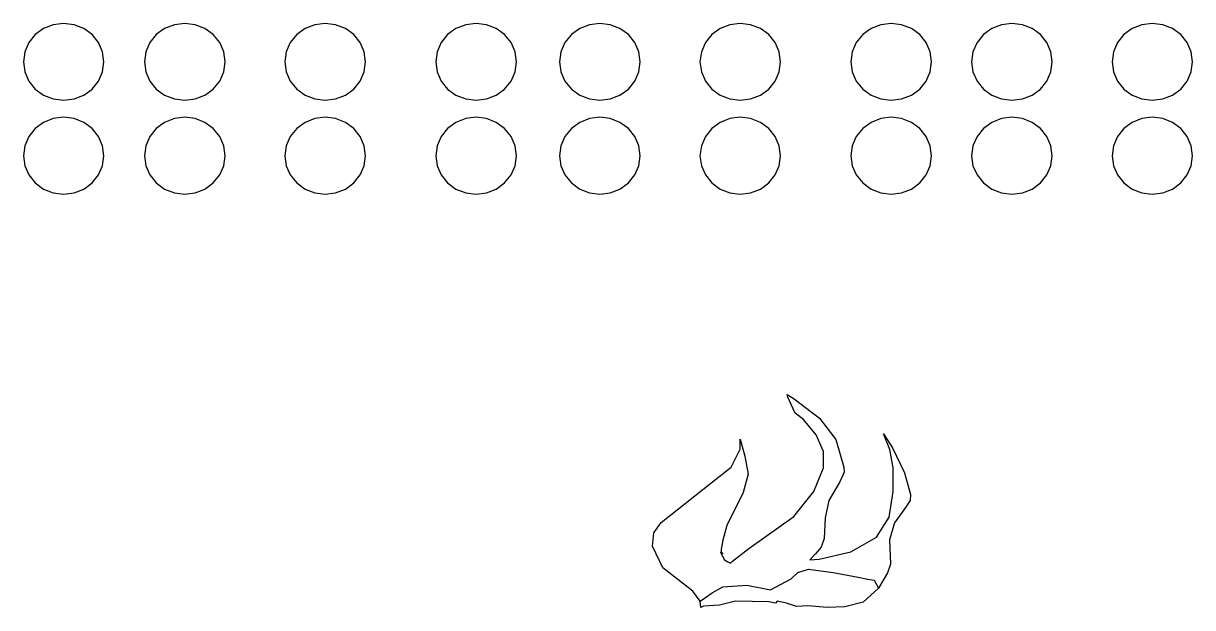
# Model space of a CAD drawing. Header units: inches. Extents: x 710 to 5347, y 114 to 2471.
# Drawn here: x 944.1 to 1161.6, y 368.6 to 477.2 of the extents above; entities that cross this region are included whole.
import ezdxf

# ---------------------------------------------------------------- set-up
doc = ezdxf.new("R2010")
doc.units = ezdxf.units.IN
doc.header["$MEASUREMENT"] = 0
doc.layers.add('Edges', color=7, linetype='Continuous')

# ---------------------------------------------------------------- blocks, each defined once
blk = doc.blocks.new('fire alarm fr')
at = {"layer": 'Edges'}
for p, q in [((-2165.78, 663.53), (-2167.72, 663.29)), ((-2163.84, 663.29), (-2165.78, 663.53)), ((-2143.25, 663.53), (-2145.19, 663.29)), ((-2141.31, 663.29), (-2143.25, 663.53)), ((-2117.14, 663.53), (-2119.08, 663.29)), ((-2115.2, 663.29), (-2117.14, 663.53)), ((-2089.06, 663.53), (-2091, 663.29)), ((-2087.12, 663.29), (-2089.06, 663.53)), ((-2066.05, 663.53), (-2067.99, 663.29)), ((-2064.11, 663.29), (-2066.05, 663.53)), ((-2039.94, 663.53), (-2041.88, 663.29)), ((-2038, 663.29), (-2039.94, 663.53)), ((-2011.86, 663.53), (-2013.8, 663.29)), ((-2009.92, 663.29), (-2011.86, 663.53)), ((-1989.41, 663.53), (-1991.35, 663.29)), ((-1987.47, 663.29), (-1989.41, 663.53)), ((-1963.3, 663.53), (-1965.24, 663.29)), ((-1961.36, 663.29), (-1963.3, 663.53)), ((-2171.08, 661.44), (-2172.27, 659.95)), ((-2169.53, 662.57), (-2171.08, 661.44)), ((-2167.72, 663.29), (-2169.53, 662.57)), ((-2162.03, 662.57), (-2163.84, 663.29)), ((-2160.48, 661.44), (-2162.03, 662.57)), ((-2159.29, 659.95), (-2160.48, 661.44)), ((-2148.55, 661.44), (-2149.74, 659.95)), ((-2147, 662.57), (-2148.55, 661.44)), ((-2145.19, 663.29), (-2147, 662.57)), ((-2139.51, 662.57), (-2141.31, 663.29)), ((-2137.95, 661.44), (-2139.51, 662.57)), ((-2136.76, 659.95), (-2137.95, 661.44)), ((-2122.43, 661.44), (-2123.63, 659.95)), ((-2120.88, 662.57), (-2122.43, 661.44)), ((-2119.08, 663.29), (-2120.88, 662.57)), ((-2113.39, 662.57), (-2115.2, 663.29)), ((-2111.84, 661.44), (-2113.39, 662.57)), ((-2110.65, 659.95), (-2111.84, 661.44)), ((-2094.36, 661.44), (-2095.55, 659.95)), ((-2092.81, 662.57), (-2094.36, 661.44)), ((-2091, 663.29), (-2092.81, 662.57)), ((-2085.31, 662.57), (-2087.12, 663.29)), ((-2083.76, 661.44), (-2085.31, 662.57)), ((-2082.57, 659.95), (-2083.76, 661.44)), ((-2071.35, 661.44), (-2072.54, 659.95)), ((-2069.8, 662.57), (-2071.35, 661.44)), ((-2067.99, 663.29), (-2069.8, 662.57)), ((-2062.31, 662.57), (-2064.11, 663.29)), ((-2060.75, 661.44), (-2062.31, 662.57)), ((-2059.56, 659.95), (-2060.75, 661.44)), ((-2045.23, 661.44), (-2046.43, 659.95)), ((-2043.68, 662.57), (-2045.23, 661.44)), ((-2041.88, 663.29), (-2043.68, 662.57)), ((-2036.19, 662.57), (-2038, 663.29)), ((-2034.64, 661.44), (-2036.19, 662.57)), ((-2033.45, 659.95), (-2034.64, 661.44)), ((-2017.16, 661.44), (-2018.35, 659.95)), ((-2015.61, 662.57), (-2017.16, 661.44)), ((-2013.8, 663.29), (-2015.61, 662.57)), ((-2008.11, 662.57), (-2009.92, 663.29)), ((-2006.56, 661.44), (-2008.11, 662.57)), ((-2005.37, 659.95), (-2006.56, 661.44)), ((-1994.71, 661.44), (-1995.9, 659.95)), ((-1993.16, 662.57), (-1994.71, 661.44)), ((-1991.35, 663.29), (-1993.16, 662.57)), ((-1985.67, 662.57), (-1987.47, 663.29)), ((-1984.11, 661.44), (-1985.67, 662.57)), ((-1982.92, 659.95), (-1984.11, 661.44)), ((-1968.59, 661.44), (-1969.79, 659.95)), ((-1967.04, 662.57), (-1968.59, 661.44)), ((-1965.24, 663.29), (-1967.04, 662.57)), ((-1959.55, 662.57), (-1961.36, 663.29)), ((-1958, 661.44), (-1959.55, 662.57)), ((-1956.81, 659.95), (-1958, 661.44)), ((-2172.27, 659.95), (-2173.02, 658.23)), ((-2158.54, 658.23), (-2159.29, 659.95)), ((-2149.74, 659.95), (-2150.49, 658.23)), ((-2136.01, 658.23), (-2136.76, 659.95)), ((-2123.63, 659.95), (-2124.37, 658.23)), ((-2109.9, 658.23), (-2110.65, 659.95)), ((-2095.55, 659.95), (-2096.3, 658.23)), ((-2081.82, 658.23), (-2082.57, 659.95)), ((-2072.54, 659.95), (-2073.29, 658.23)), ((-2058.81, 658.23), (-2059.56, 659.95)), ((-2046.43, 659.95), (-2047.17, 658.23)), ((-2032.7, 658.23), (-2033.45, 659.95)), ((-2018.35, 659.95), (-2019.1, 658.23)), ((-2004.62, 658.23), (-2005.37, 659.95)), ((-1995.9, 659.95), (-1996.65, 658.23)), ((-1982.17, 658.23), (-1982.92, 659.95)), ((-1969.79, 659.95), (-1970.53, 658.23)), ((-1956.06, 658.23), (-1956.81, 659.95)), ((-2173.02, 658.23), (-2173.28, 656.38)), ((-2158.29, 656.38), (-2158.54, 658.23)), ((-2150.49, 658.23), (-2150.75, 656.38)), ((-2135.76, 656.38), (-2136.01, 658.23)), ((-2124.37, 658.23), (-2124.63, 656.38)), ((-2109.64, 656.38), (-2109.9, 658.23)), ((-2096.3, 658.23), (-2096.56, 656.38)), ((-2081.57, 656.38), (-2081.82, 658.23)), ((-2073.29, 658.23), (-2073.55, 656.38)), ((-2058.56, 656.38), (-2058.81, 658.23)), ((-2047.17, 658.23), (-2047.43, 656.38)), ((-2032.44, 656.38), (-2032.7, 658.23)), ((-2019.1, 658.23), (-2019.36, 656.38)), ((-2004.37, 656.38), (-2004.62, 658.23)), ((-1996.65, 658.23), (-1996.91, 656.38)), ((-1981.92, 656.38), (-1982.17, 658.23)), ((-1970.53, 658.23), (-1970.79, 656.38)), ((-1955.8, 656.38), (-1956.06, 658.23)), ((-2173.28, 656.38), (-2173.02, 654.53)), ((-2158.54, 654.53), (-2158.29, 656.38)), ((-2150.75, 656.38), (-2150.49, 654.53)), ((-2136.01, 654.53), (-2135.76, 656.38)), ((-2124.63, 656.38), (-2124.37, 654.53)), ((-2109.9, 654.53), (-2109.64, 656.38)), ((-2096.56, 656.38), (-2096.3, 654.53)), ((-2081.82, 654.53), (-2081.57, 656.38)), ((-2073.55, 656.38), (-2073.29, 654.53)), ((-2058.81, 654.53), (-2058.56, 656.38)), ((-2047.43, 656.38), (-2047.17, 654.53)), ((-2032.7, 654.53), (-2032.44, 656.38)), ((-2019.36, 656.38), (-2019.1, 654.53)), ((-2004.62, 654.53), (-2004.37, 656.38)), ((-1996.91, 656.38), (-1996.65, 654.53)), ((-1982.17, 654.53), (-1981.92, 656.38)), ((-1970.79, 656.38), (-1970.53, 654.53)), ((-1956.06, 654.53), (-1955.8, 656.38)), ((-2173.02, 654.53), (-2172.27, 652.8)), ((-2172.27, 652.8), (-2171.08, 651.32)), ((-2160.48, 651.32), (-2159.29, 652.8)), ((-2159.29, 652.8), (-2158.54, 654.53)), ((-2150.49, 654.53), (-2149.74, 652.8)), ((-2149.74, 652.8), (-2148.55, 651.32)), ((-2137.95, 651.32), (-2136.76, 652.8)), ((-2136.76, 652.8), (-2136.01, 654.53)), ((-2124.37, 654.53), (-2123.63, 652.8)), ((-2123.63, 652.8), (-2122.43, 651.32)), ((-2111.84, 651.32), (-2110.65, 652.8)), ((-2110.65, 652.8), (-2109.9, 654.53)), ((-2096.3, 654.53), (-2095.55, 652.8)), ((-2095.55, 652.8), (-2094.36, 651.32)), ((-2083.76, 651.32), (-2082.57, 652.8)), ((-2082.57, 652.8), (-2081.82, 654.53)), ((-2073.29, 654.53), (-2072.54, 652.8)), ((-2072.54, 652.8), (-2071.35, 651.32)), ((-2060.75, 651.32), (-2059.56, 652.8)), ((-2059.56, 652.8), (-2058.81, 654.53)), ((-2047.17, 654.53), (-2046.43, 652.8)), ((-2046.43, 652.8), (-2045.23, 651.32)), ((-2034.64, 651.32), (-2033.45, 652.8)), ((-2033.45, 652.8), (-2032.7, 654.53)), ((-2019.1, 654.53), (-2018.35, 652.8)), ((-2018.35, 652.8), (-2017.16, 651.32)), ((-2006.56, 651.32), (-2005.37, 652.8)), ((-2005.37, 652.8), (-2004.62, 654.53)), ((-1996.65, 654.53), (-1995.9, 652.8)), ((-1995.9, 652.8), (-1994.71, 651.32)), ((-1984.11, 651.32), (-1982.92, 652.8)), ((-1982.92, 652.8), (-1982.17, 654.53)), ((-1970.53, 654.53), (-1969.79, 652.8)), ((-1969.79, 652.8), (-1968.59, 651.32)), ((-1958, 651.32), (-1956.81, 652.8)), ((-1956.81, 652.8), (-1956.06, 654.53)), ((-2171.08, 651.32), (-2169.53, 650.19)), ((-2162.03, 650.19), (-2160.48, 651.32)), ((-2148.55, 651.32), (-2147, 650.19)), ((-2139.51, 650.19), (-2137.95, 651.32)), ((-2122.43, 651.32), (-2120.88, 650.19)), ((-2113.39, 650.19), (-2111.84, 651.32)), ((-2094.36, 651.32), (-2092.81, 650.19)), ((-2085.31, 650.19), (-2083.76, 651.32)), ((-2071.35, 651.32), (-2069.8, 650.19)), ((-2062.31, 650.19), (-2060.75, 651.32)), ((-2045.23, 651.32), (-2043.68, 650.19)), ((-2036.19, 650.19), (-2034.64, 651.32)), ((-2017.16, 651.32), (-2015.61, 650.19)), ((-2008.11, 650.19), (-2006.56, 651.32)), ((-1994.71, 651.32), (-1993.16, 650.19)), ((-1985.67, 650.19), (-1984.11, 651.32)), ((-1968.59, 651.32), (-1967.04, 650.19)), ((-1959.55, 650.19), (-1958, 651.32)), ((-2169.53, 650.19), (-2167.72, 649.47)), ((-2167.72, 649.47), (-2165.78, 649.23)), ((-2165.78, 649.23), (-2163.84, 649.47)), ((-2163.84, 649.47), (-2162.03, 650.19)), ((-2147, 650.19), (-2145.19, 649.47)), ((-2145.19, 649.47), (-2143.25, 649.23)), ((-2143.25, 649.23), (-2141.31, 649.47)), ((-2141.31, 649.47), (-2139.51, 650.19)), ((-2120.88, 650.19), (-2119.08, 649.47)), ((-2119.08, 649.47), (-2117.14, 649.23)), ((-2117.14, 649.23), (-2115.2, 649.47)), ((-2115.2, 649.47), (-2113.39, 650.19)), ((-2092.81, 650.19), (-2091, 649.47)), ((-2091, 649.47), (-2089.06, 649.23)), ((-2089.06, 649.23), (-2087.12, 649.47)), ((-2087.12, 649.47), (-2085.31, 650.19)), ((-2069.8, 650.19), (-2067.99, 649.47)), ((-2067.99, 649.47), (-2066.05, 649.23)), ((-2066.05, 649.23), (-2064.11, 649.47)), ((-2064.11, 649.47), (-2062.31, 650.19)), ((-2043.68, 650.19), (-2041.88, 649.47)), ((-2041.88, 649.47), (-2039.94, 649.23)), ((-2039.94, 649.23), (-2038, 649.47)), ((-2038, 649.47), (-2036.19, 650.19)), ((-2015.61, 650.19), (-2013.8, 649.47)), ((-2013.8, 649.47), (-2011.86, 649.23)), ((-2011.86, 649.23), (-2009.92, 649.47)), ((-2009.92, 649.47), (-2008.11, 650.19)), ((-1993.16, 650.19), (-1991.35, 649.47)), ((-1991.35, 649.47), (-1989.41, 649.23)), ((-1989.41, 649.23), (-1987.47, 649.47)), ((-1987.47, 649.47), (-1985.67, 650.19)), ((-1967.04, 650.19), (-1965.24, 649.47)), ((-1965.24, 649.47), (-1963.3, 649.23)), ((-1963.3, 649.23), (-1961.36, 649.47)), ((-1961.36, 649.47), (-1959.55, 650.19)), ((-2165.78, 646.06), (-2167.72, 645.82)), ((-2163.84, 645.82), (-2165.78, 646.06)), ((-2143.25, 646.06), (-2145.19, 645.82)), ((-2141.31, 645.82), (-2143.25, 646.06)), ((-2117.14, 646.06), (-2119.08, 645.82)), ((-2115.2, 645.82), (-2117.14, 646.06)), ((-2089.06, 646.06), (-2091, 645.82)), ((-2087.12, 645.82), (-2089.06, 646.06)), ((-2066.05, 646.06), (-2067.99, 645.82)), ((-2064.11, 645.82), (-2066.05, 646.06)), ((-2039.94, 646.06), (-2041.88, 645.82)), ((-2038, 645.82), (-2039.94, 646.06)), ((-2011.86, 646.06), (-2013.8, 645.82)), ((-2009.92, 645.82), (-2011.86, 646.06)), ((-1989.41, 646.06), (-1991.35, 645.82)), ((-1987.47, 645.82), (-1989.41, 646.06)), ((-1963.3, 646.06), (-1965.24, 645.82)), ((-1961.36, 645.82), (-1963.3, 646.06)), ((-2171.08, 643.97), (-2172.27, 642.49)), ((-2169.53, 645.1), (-2171.08, 643.97)), ((-2167.72, 645.82), (-2169.53, 645.1)), ((-2162.03, 645.1), (-2163.84, 645.82)), ((-2160.48, 643.97), (-2162.03, 645.1)), ((-2159.29, 642.49), (-2160.48, 643.97)), ((-2148.55, 643.97), (-2149.74, 642.49)), ((-2147, 645.1), (-2148.55, 643.97)), ((-2145.19, 645.82), (-2147, 645.1)), ((-2139.51, 645.1), (-2141.31, 645.82)), ((-2137.95, 643.97), (-2139.51, 645.1)), ((-2136.76, 642.49), (-2137.95, 643.97)), ((-2122.43, 643.97), (-2123.63, 642.49)), ((-2120.88, 645.1), (-2122.43, 643.97)), ((-2119.08, 645.82), (-2120.88, 645.1)), ((-2113.39, 645.1), (-2115.2, 645.82)), ((-2111.84, 643.97), (-2113.39, 645.1)), ((-2110.65, 642.49), (-2111.84, 643.97)), ((-2094.36, 643.97), (-2095.55, 642.49)), ((-2092.81, 645.1), (-2094.36, 643.97)), ((-2091, 645.82), (-2092.81, 645.1)), ((-2085.31, 645.1), (-2087.12, 645.82)), ((-2083.76, 643.97), (-2085.31, 645.1)), ((-2082.57, 642.49), (-2083.76, 643.97)), ((-2071.35, 643.97), (-2072.54, 642.49)), ((-2069.8, 645.1), (-2071.35, 643.97)), ((-2067.99, 645.82), (-2069.8, 645.1)), ((-2062.31, 645.1), (-2064.11, 645.82)), ((-2060.75, 643.97), (-2062.31, 645.1)), ((-2059.56, 642.49), (-2060.75, 643.97)), ((-2045.23, 643.97), (-2046.43, 642.49)), ((-2043.68, 645.1), (-2045.23, 643.97)), ((-2041.88, 645.82), (-2043.68, 645.1)), ((-2036.19, 645.1), (-2038, 645.82)), ((-2034.64, 643.97), (-2036.19, 645.1)), ((-2033.45, 642.49), (-2034.64, 643.97)), ((-2017.16, 643.97), (-2018.35, 642.49)), ((-2015.61, 645.1), (-2017.16, 643.97)), ((-2013.8, 645.82), (-2015.61, 645.1)), ((-2008.11, 645.1), (-2009.92, 645.82)), ((-2006.56, 643.97), (-2008.11, 645.1)), ((-2005.37, 642.49), (-2006.56, 643.97)), ((-1994.71, 643.97), (-1995.9, 642.49)), ((-1993.16, 645.1), (-1994.71, 643.97)), ((-1991.35, 645.82), (-1993.16, 645.1)), ((-1985.67, 645.1), (-1987.47, 645.82)), ((-1984.11, 643.97), (-1985.67, 645.1)), ((-1982.92, 642.49), (-1984.11, 643.97)), ((-1968.59, 643.97), (-1969.79, 642.49)), ((-1967.04, 645.1), (-1968.59, 643.97)), ((-1965.24, 645.82), (-1967.04, 645.1)), ((-1959.55, 645.1), (-1961.36, 645.82)), ((-1958, 643.97), (-1959.55, 645.1)), ((-1956.81, 642.49), (-1958, 643.97)), ((-2172.27, 642.49), (-2173.02, 640.76)), ((-2158.54, 640.76), (-2159.29, 642.49)), ((-2149.74, 642.49), (-2150.49, 640.76)), ((-2136.01, 640.76), (-2136.76, 642.49)), ((-2123.63, 642.49), (-2124.37, 640.76)), ((-2109.9, 640.76), (-2110.65, 642.49)), ((-2095.55, 642.49), (-2096.3, 640.76)), ((-2081.82, 640.76), (-2082.57, 642.49)), ((-2072.54, 642.49), (-2073.29, 640.76)), ((-2058.81, 640.76), (-2059.56, 642.49)), ((-2046.43, 642.49), (-2047.17, 640.76)), ((-2032.7, 640.76), (-2033.45, 642.49)), ((-2018.35, 642.49), (-2019.1, 640.76)), ((-2004.62, 640.76), (-2005.37, 642.49)), ((-1995.9, 642.49), (-1996.65, 640.76)), ((-1982.17, 640.76), (-1982.92, 642.49)), ((-1969.79, 642.49), (-1970.53, 640.76)), ((-1956.06, 640.76), (-1956.81, 642.49)), ((-2173.02, 640.76), (-2173.28, 638.91)), ((-2158.29, 638.91), (-2158.54, 640.76)), ((-2150.49, 640.76), (-2150.75, 638.91)), ((-2135.76, 638.91), (-2136.01, 640.76)), ((-2124.37, 640.76), (-2124.63, 638.91)), ((-2109.64, 638.91), (-2109.9, 640.76)), ((-2096.3, 640.76), (-2096.56, 638.91)), ((-2081.57, 638.91), (-2081.82, 640.76)), ((-2073.29, 640.76), (-2073.55, 638.91)), ((-2058.56, 638.91), (-2058.81, 640.76)), ((-2047.17, 640.76), (-2047.43, 638.91)), ((-2032.44, 638.91), (-2032.7, 640.76)), ((-2019.1, 640.76), (-2019.36, 638.91)), ((-2004.37, 638.91), (-2004.62, 640.76)), ((-1996.65, 640.76), (-1996.91, 638.91)), ((-1981.92, 638.91), (-1982.17, 640.76)), ((-1970.53, 640.76), (-1970.79, 638.91)), ((-1955.8, 638.91), (-1956.06, 640.76)), ((-2173.28, 638.91), (-2173.02, 637.06)), ((-2158.54, 637.06), (-2158.29, 638.91)), ((-2150.75, 638.91), (-2150.49, 637.06)), ((-2136.01, 637.06), (-2135.76, 638.91)), ((-2124.63, 638.91), (-2124.37, 637.06)), ((-2109.9, 637.06), (-2109.64, 638.91)), ((-2096.56, 638.91), (-2096.3, 637.06)), ((-2081.82, 637.06), (-2081.57, 638.91)), ((-2073.55, 638.91), (-2073.29, 637.06)), ((-2058.81, 637.06), (-2058.56, 638.91)), ((-2047.43, 638.91), (-2047.17, 637.06)), ((-2032.7, 637.06), (-2032.44, 638.91)), ((-2019.36, 638.91), (-2019.1, 637.06)), ((-2004.62, 637.06), (-2004.37, 638.91)), ((-1996.91, 638.91), (-1996.65, 637.06)), ((-1982.17, 637.06), (-1981.92, 638.91)), ((-1970.79, 638.91), (-1970.53, 637.06)), ((-1956.06, 637.06), (-1955.8, 638.91)), ((-2173.02, 637.06), (-2172.27, 635.34)), ((-2172.27, 635.34), (-2171.08, 633.86)), ((-2160.48, 633.86), (-2159.29, 635.34)), ((-2159.29, 635.34), (-2158.54, 637.06)), ((-2150.49, 637.06), (-2149.74, 635.34)), ((-2149.74, 635.34), (-2148.55, 633.86)), ((-2137.95, 633.86), (-2136.76, 635.34)), ((-2136.76, 635.34), (-2136.01, 637.06)), ((-2124.37, 637.06), (-2123.63, 635.34)), ((-2123.63, 635.34), (-2122.43, 633.86)), ((-2111.84, 633.86), (-2110.65, 635.34)), ((-2110.65, 635.34), (-2109.9, 637.06)), ((-2096.3, 637.06), (-2095.55, 635.34)), ((-2095.55, 635.34), (-2094.36, 633.86)), ((-2083.76, 633.86), (-2082.57, 635.34)), ((-2082.57, 635.34), (-2081.82, 637.06)), ((-2073.29, 637.06), (-2072.54, 635.34)), ((-2072.54, 635.34), (-2071.35, 633.86)), ((-2060.75, 633.86), (-2059.56, 635.34)), ((-2059.56, 635.34), (-2058.81, 637.06)), ((-2047.17, 637.06), (-2046.43, 635.34)), ((-2046.43, 635.34), (-2045.23, 633.86)), ((-2034.64, 633.86), (-2033.45, 635.34)), ((-2033.45, 635.34), (-2032.7, 637.06)), ((-2019.1, 637.06), (-2018.35, 635.34)), ((-2018.35, 635.34), (-2017.16, 633.86)), ((-2006.56, 633.86), (-2005.37, 635.34)), ((-2005.37, 635.34), (-2004.62, 637.06)), ((-1996.65, 637.06), (-1995.9, 635.34)), ((-1995.9, 635.34), (-1994.71, 633.86)), ((-1984.11, 633.86), (-1982.92, 635.34)), ((-1982.92, 635.34), (-1982.17, 637.06)), ((-1970.53, 637.06), (-1969.79, 635.34)), ((-1969.79, 635.34), (-1968.59, 633.86)), ((-1958, 633.86), (-1956.81, 635.34)), ((-1956.81, 635.34), (-1956.06, 637.06)), ((-2171.08, 633.86), (-2169.53, 632.72)), ((-2162.03, 632.72), (-2160.48, 633.86)), ((-2148.55, 633.86), (-2147, 632.72)), ((-2139.51, 632.72), (-2137.95, 633.86)), ((-2122.43, 633.86), (-2120.88, 632.72)), ((-2113.39, 632.72), (-2111.84, 633.86)), ((-2094.36, 633.86), (-2092.81, 632.72)), ((-2085.31, 632.72), (-2083.76, 633.86)), ((-2071.35, 633.86), (-2069.8, 632.72)), ((-2062.31, 632.72), (-2060.75, 633.86)), ((-2045.23, 633.86), (-2043.68, 632.72)), ((-2036.19, 632.72), (-2034.64, 633.86)), ((-2017.16, 633.86), (-2015.61, 632.72)), ((-2008.11, 632.72), (-2006.56, 633.86)), ((-1994.71, 633.86), (-1993.16, 632.72)), ((-1985.67, 632.72), (-1984.11, 633.86)), ((-1968.59, 633.86), (-1967.04, 632.72)), ((-1959.55, 632.72), (-1958, 633.86)), ((-2169.53, 632.72), (-2167.72, 632)), ((-2167.72, 632), (-2165.78, 631.76)), ((-2165.78, 631.76), (-2163.84, 632)), ((-2163.84, 632), (-2162.03, 632.72)), ((-2147, 632.72), (-2145.19, 632)), ((-2145.19, 632), (-2143.25, 631.76)), ((-2143.25, 631.76), (-2141.31, 632)), ((-2141.31, 632), (-2139.51, 632.72)), ((-2120.88, 632.72), (-2119.08, 632)), ((-2119.08, 632), (-2117.14, 631.76)), ((-2117.14, 631.76), (-2115.2, 632)), ((-2115.2, 632), (-2113.39, 632.72)), ((-2092.81, 632.72), (-2091, 632)), ((-2091, 632), (-2089.06, 631.76)), ((-2089.06, 631.76), (-2087.12, 632)), ((-2087.12, 632), (-2085.31, 632.72)), ((-2069.8, 632.72), (-2067.99, 632)), ((-2067.99, 632), (-2066.05, 631.76)), ((-2066.05, 631.76), (-2064.11, 632)), ((-2064.11, 632), (-2062.31, 632.72)), ((-2043.68, 632.72), (-2041.88, 632)), ((-2041.88, 632), (-2039.94, 631.76)), ((-2039.94, 631.76), (-2038, 632)), ((-2038, 632), (-2036.19, 632.72)), ((-2015.61, 632.72), (-2013.8, 632)), ((-2013.8, 632), (-2011.86, 631.76)), ((-2011.86, 631.76), (-2009.92, 632)), ((-2009.92, 632), (-2008.11, 632.72)), ((-1993.16, 632.72), (-1991.35, 632)), ((-1991.35, 632), (-1989.41, 631.76)), ((-1989.41, 631.76), (-1987.47, 632)), ((-1987.47, 632), (-1985.67, 632.72)), ((-1967.04, 632.72), (-1965.24, 632)), ((-1965.24, 632), (-1963.3, 631.76)), ((-1963.3, 631.76), (-1961.36, 632)), ((-1961.36, 632), (-1959.55, 632.72)), ((-2031.11, 594.05), (-2031.24, 594.5)), ((-2031.24, 594.5), (-2029.92, 593.7)), ((-2030.49, 592.67), (-2031.11, 594.05)), ((-2029.74, 591.05), (-2030.49, 592.67)), ((-2029.92, 593.7), (-2025.22, 590.12)), ((-2028.17, 589.89), (-2029.74, 591.05)), ((-2025.84, 586.99), (-2028.17, 589.89)), ((-2025.22, 590.12), (-2022.13, 586.16)), ((-2012.1, 584.28), (-2013.29, 587.19)), ((-2013.29, 587.19), (-2011.64, 584.63)), ((-2039.96, 584.33), (-2039.93, 586.19)), ((-2039.93, 586.19), (-2039.11, 583.03)), ((-2024.44, 583.95), (-2025.84, 586.99)), ((-2022.13, 586.16), (-2020.64, 581)), ((-2041.6, 581.03), (-2039.96, 584.33)), ((-2039.11, 583.03), (-2038.46, 579.72)), ((-2024.46, 580.89), (-2024.44, 583.95)), ((-2011.47, 580.88), (-2012.1, 584.28)), ((-2011.64, 584.63), (-2009.4, 579.93)), ((-2045.43, 578.06), (-2041.6, 581.03)), ((-2026.25, 576.5), (-2024.46, 580.89)), ((-2020.64, 581), (-2020.61, 580.06)), ((-2011.51, 576.5), (-2011.47, 580.88)), ((-2038.46, 579.72), (-2039.37, 576.27)), ((-2020.61, 580.06), (-2021.39, 578.29)), ((-2009.4, 579.93), (-2008.25, 575.9)), ((-2054.65, 570.72), (-2045.43, 578.06)), ((-2029.98, 571.83), (-2026.25, 576.5)), ((-2021.39, 578.29), (-2023.43, 574.83)), ((-2012.25, 571.72), (-2011.51, 576.5)), ((-2039.37, 576.27), (-2042.45, 570.13)), ((-2023.43, 574.83), (-2024.17, 571.59)), ((-2008.32, 574.83), (-2009.21, 573.52)), ((-2008.25, 575.9), (-2008.32, 574.83)), ((-2009.21, 573.52), (-2011.24, 570.63)), ((-2056.01, 568.78), (-2054.65, 570.72)), ((-2042.45, 570.13), (-2043.16, 567.45)), ((-2038.37, 565.87), (-2029.98, 571.83)), ((-2024.17, 571.59), (-2024.3, 567.72)), ((-2014.62, 567.97), (-2012.25, 571.72)), ((-2011.24, 570.63), (-2012.18, 567.49)), ((-2056.26, 566.33), (-2056.01, 568.78)), ((-2024.3, 567.72), (-2024.86, 566.13)), ((-2019.36, 565.29), (-2014.62, 567.97)), ((-2054.31, 562.27), (-2056.26, 566.33)), ((-2043.16, 567.45), (-2043.51, 565.74)), ((-2043.51, 565.74), (-2043.5, 565.25)), ((-2041.4, 563.53), (-2038.37, 565.87)), ((-2024.86, 566.13), (-2025.91, 564.91)), ((-2012.18, 567.49), (-2011.99, 562.98)), ((-2043.13, 564.88), (-2043.63, 565.12)), ((-2043.63, 565.12), (-2042.88, 563.77)), ((-2043.5, 565.25), (-2043.13, 564.88)), ((-2042.88, 563.77), (-2042.26, 563.4)), ((-2042.26, 563.4), (-2041.77, 563.16)), ((-2041.77, 563.16), (-2041.4, 563.53)), ((-2025.91, 564.91), (-2026.98, 563.8)), ((-2026.98, 563.8), (-2025.28, 563.93)), ((-2025.28, 563.93), (-2019.36, 565.29)), ((-2048.75, 557.93), (-2054.31, 562.27)), ((-2030.45, 560.27), (-2029.2, 561.43)), ((-2029.2, 561.43), (-2027.24, 562.02)), ((-2027.24, 562.02), (-2022.67, 561.42)), ((-2022.67, 561.42), (-2017.99, 560.53)), ((-2012.52, 561.38), (-2014.23, 558.53)), ((-2011.99, 562.98), (-2012.52, 561.38)), ((-2043.16, 558.74), (-2038.72, 559.06)), ((-2038.72, 559.06), (-2034.33, 558.17)), ((-2034.33, 558.17), (-2030.45, 560.27)), ((-2017.99, 560.53), (-2016.21, 560.18)), ((-2016.21, 560.18), (-2015.02, 559.99)), ((-2015.02, 559.99), (-2014.23, 558.53)), ((-2047.38, 556.06), (-2048.75, 557.93)), ((-2047.38, 556.06), (-2045.17, 557.66)), ((-2045.17, 557.66), (-2043.16, 558.74)), ((-2014.23, 558.53), (-2017.06, 555.91)), ((-2047.25, 554.93), (-2047.38, 556.06)), ((-2046.76, 555.19), (-2047.25, 554.93)), ((-2043.79, 555.32), (-2046.76, 555.19)), ((-2040.82, 556.08), (-2043.79, 555.32)), ((-2034.65, 555.98), (-2040.82, 556.08)), ((-2033.41, 555.73), (-2034.65, 555.98)), ((-2033.05, 556.11), (-2033.41, 555.73)), ((-2031.32, 555.74), (-2033.05, 556.11)), ((-2029.45, 555.12), (-2031.32, 555.74)), ((-2027.36, 555.25), (-2029.45, 555.12)), ((-2023.78, 554.89), (-2027.36, 555.25)), ((-2020.47, 555.03), (-2023.78, 554.89)), ((-2017.06, 555.91), (-2020.47, 555.03))]:
    blk.add_line(p, q, dxfattribs=at)

msp = doc.modelspace()

# ---------------------------------------------------------------- block references
msp.add_blockref('fire alarm fr', (3117.35, -186.28))

doc.saveas('drawing.dxf')
